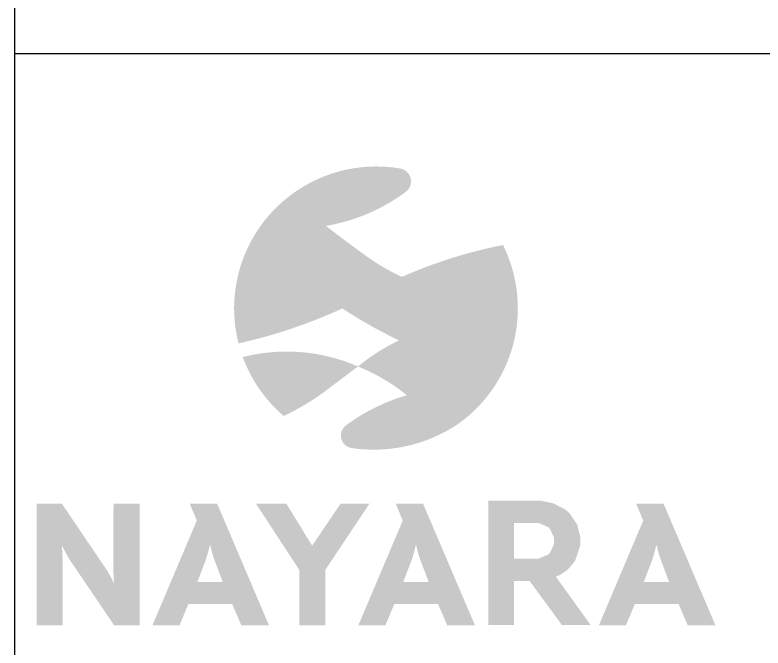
# Model space of a CAD drawing. Header units: inches. Extents: x 0 to 4002, y 0 to 2847.
# Drawn here: x 3251.6 to 3394.6, y 349.5 to 470.5 of the extents above; entities that cross this region are included whole.
import ezdxf

# ---------------------------------------------------------------- set-up
doc = ezdxf.new("R2010")
doc.units = ezdxf.units.IN
doc.header["$MEASUREMENT"] = 0

# ---------------------------------------------------------------- blocks, each defined once
blk = doc.blocks.new('Temp11')
at = {"true_color": 0x089c50}
h = blk.add_hatch(color=114, dxfattribs=at)
h.dxf.hatch_style = 1
h.paths.add_polyline_path([(84488, 11090.1, 0.661577), (84460.8, 11204.4, 0.222704), (83896.1, 11048.4, -0.041523), (84100.5, 10925.4, 0.117121)])
at = {"true_color": 0x00adcc}
h = blk.add_hatch(color=142, dxfattribs=at)
h.dxf.hatch_style = 1
h.paths.add_polyline_path([(83818.5, 10921.7, 0.077857), (84100.5, 10925.4, 0.041523), (83896.1, 11048.4, 0.047513), (83805.4, 10954.7, 0.580067)])
at = {"true_color": 0x84d2e2}
h = blk.add_hatch(color=141, dxfattribs=at)
h.dxf.hatch_style = 1
h.paths.add_polyline_path([(83690.1, 10742.3, -0.088526), (83805.4, 10954.7, 0.580067), (83818.5, 10921.7, 0.077857), (84100.5, 10925.4, -0.002533), (84112.2, 10916.8, 0.009084), (84280.4, 10791.2, -0.165764)])
at = {"true_color": 0x7fcbae}
h = blk.add_hatch(color=123, dxfattribs=at)
h.dxf.hatch_style = 1
h.paths.add_polyline_path([(85029.1, 10595.3, 0.090514), (84960.4, 10832.8, 0.055404), (84470.1, 10678.2, 0.14168)])
at = {"true_color": 0x00adcc}
h = blk.add_hatch(color=142, dxfattribs=at)
h.dxf.hatch_style = 1
h.paths.add_polyline_path([(84180.5, 10525, -0.035243), (84470.1, 10678.2, -0.054413), (84280.4, 10791.2, -0.165764), (83690.1, 10742.3, 0.023573), (83672.6, 10679.8, -0.087133)])
at = {"true_color": 0x004282}
h = blk.add_hatch(color=156, dxfattribs=at)
h.dxf.hatch_style = 1
h.paths.add_polyline_path([(83672.6, 10679.8, -0.087133), (84180.5, 10525, -0.053377), (83676.4, 10355.2, -0.119682)])
at = {"true_color": 0x089c50}
h = blk.add_hatch(color=114, dxfattribs=at)
h.dxf.hatch_style = 1
h.paths.add_polyline_path([(84180.5, 10525, -0.035243), (84470.1, 10678.2, 0.14168), (85029.1, 10595.3, -0.050797), (85029.1, 10455.8, 0.150475), (84455.6, 10369.9, -0.034806)])
at = {"true_color": 0x7fcbae}
h = blk.add_hatch(color=123, dxfattribs=at)
h.dxf.hatch_style = 1
h.paths.add_polyline_path([(84951.4, 10201.1, 0.097619), (85029.1, 10455.8, 0.150475), (84455.6, 10369.9, 0.057838)])
at = {"true_color": 0x84d2e2}
h = blk.add_hatch(color=141, dxfattribs=at)
h.dxf.hatch_style = 1
h.paths.add_polyline_path([(84256.4, 10243, -0.074641), (84493.9, 10103.4, -0.104336), (84869.6, 10129.7, -0.581009), (84882.8, 10096.8, 0.045449), (84951.4, 10201.1, -0.057838), (84455.6, 10369.9, 0.06016)])
at = {"true_color": 0x004282}
h = blk.add_hatch(color=156, dxfattribs=at)
h.dxf.hatch_style = 1
h.paths.add_polyline_path([(83895.8, 10002.6, 0.045994), (84090.3, 10118.2, -0.001376), (84256.4, 10243, 0.167513), (83697, 10288.8, 0.128729)])
at = {"true_color": 0x00adcc}
h = blk.add_hatch(color=142, dxfattribs=at)
h.dxf.hatch_style = 1
h.paths.add_polyline_path([(84503.1, 10095.8, 0.124296), (84737.6, 9960.7, 0.072626), (84882.8, 10096.8, 0.581009), (84869.6, 10129.7, 0.104336), (84493.9, 10103.4, -0.003229)])
at = {"true_color": 0x84d2e2}
h = blk.add_hatch(color=141, dxfattribs=at)
h.dxf.hatch_style = 1
h.paths.add_polyline_path([(84198, 9956.9, 0.66698), (84225.7, 9847.2, 0.184646), (84737.6, 9960.7, -0.124296), (84503.1, 10095.8, 0.003229), (84493.9, 10103.4, 0.091214)])
at = {"true_color": 0x004282}
h = blk.add_hatch(color=156, dxfattribs=at)
h.dxf.hatch_style = 1
h.paths.add_polyline_path([(84890, 8987.5), (84890, 9592.3), (85117.2, 9592.3), (85139.1, 9592.3), (85204.6, 9579), (85264.3, 9547.7), (85274.5, 9538.8), (85284.6, 9529.9), (85320.2, 9476.6), (85335.4, 9417), (85335.4, 9397.2), (85335.4, 9373.5), (85311.7, 9302.4), (85307, 9294.9), (85304.6, 9291.4), (85277.5, 9259.7), (85274.5, 9256.9), (85274.3, 9256.9), (85273.9, 9256.2), (85273.9, 9256.1), (85273.6, 9256), (85271.4, 9254.3), (85271.2, 9254.1), (85268.7, 9252), (85240.9, 9233.5), (85238, 9231.8), (85236.3, 9230.9), (85218.9, 9223.5), (85217.2, 9222.8), (85386.4, 8987.5), (85247.1, 8987.5), (85090.4, 9201), (85013.7, 9201), (85013.7, 8987.5)])
h.paths.add_polyline_path([(85013.7, 9310.1), (85013.7, 9483.3), (85117.2, 9483.3), (85134, 9483.3), (85180, 9463.5), (85184.1, 9459.4), (85188.2, 9455.5), (85208.9, 9411.8), (85208.9, 9397.2), (85208.9, 9381.4), (85188.6, 9337.9), (85184.6, 9333.9), (85180.5, 9329.9), (85133, 9310.1), (85117.2, 9310.1)], flags=16)
h = blk.add_hatch(color=156, dxfattribs=at)
h.dxf.hatch_style = 1
h.paths.add_polyline_path([(82695.7, 9577.4), (82695.7, 8987.1), (82821.7, 8987.1), (82821.7, 9296.4), (82821.7, 9306.4), (82821.3, 9336.1), (82819.1, 9367.7), (82818.3, 9372.6), (82820, 9372.6), (82822.1, 9367.9), (82837, 9338.6), (82853.1, 9310.2), (82856, 9305.8), (83071.8, 8987.1), (83196.1, 8987.1), (83196.1, 9577.4), (83069.3, 9577.4), (83068.4, 9268.1), (83068.4, 9250.3), (83071.2, 9196.8), (83071.8, 9191.8), (83070.2, 9191.8), (83068.2, 9196.6), (83053.4, 9225.9), (83036.9, 9254.5), (83034.2, 9258.7), (82818.3, 9577.4)])
h = blk.add_hatch(color=156, dxfattribs=at)
h.dxf.hatch_style = 1
h.paths.add_polyline_path([(83258.7, 8987.1), (83473.7, 9495.2), (83439.4, 9577.4), (83572.3, 9577.4), (83824.1, 8987.1), (83689.7, 8987.1), (83645.1, 9090.8), (83433.4, 9090.8), (83389.8, 8987.1)])
h.paths.add_polyline_path([(83476.3, 9197), (83517.4, 9304.1), (83519.5, 9309.9), (83529.1, 9343.2), (83536.2, 9371.8), (83537.2, 9375.2), (83538.8, 9375.2), (83539.7, 9371.6), (83546.7, 9343.4), (83556.4, 9311.5), (83558.5, 9305.8), (83599.7, 9197)], flags=16)
h = blk.add_hatch(color=156, dxfattribs=at)
h.dxf.hatch_style = 1
h.paths.add_polyline_path([(83760.8, 9577.4), (83971.6, 9255.2), (83971.6, 8987.1), (84097.5, 8987.1), (84097.5, 9255.2), (84312.5, 9577.4), (84172, 9577.4), (84034.9, 9374.4), (84033.3, 9374.4), (83908.2, 9577.4)])
h = blk.add_hatch(color=156, dxfattribs=at)
h.dxf.hatch_style = 1
h.paths.add_polyline_path([(84258.6, 8987.1), (84473.7, 9495.2), (84439.4, 9577.4), (84572.2, 9577.4), (84824.1, 8987.1), (84689.5, 8987.1), (84645, 9090.8), (84433.4, 9090.8), (84389.7, 8987.1)])
h.paths.add_polyline_path([(84476.2, 9197), (84517.3, 9304.1), (84519.5, 9309.9), (84529.1, 9343.2), (84536.1, 9371.8), (84537, 9375.2), (84538.8, 9375.2), (84539.6, 9371.6), (84546.6, 9343.4), (84556.3, 9311.5), (84558.4, 9305.8), (84599.5, 9197)], flags=16)
h = blk.add_hatch(color=156, dxfattribs=at)
h.dxf.hatch_style = 1
h.paths.add_polyline_path([(85426.5, 8987.1), (85641.5, 9495.2), (85607.2, 9577.4), (85740.1, 9577.4), (85991.9, 8987.1), (85857.3, 8987.1), (85812.9, 9090.8), (85601.2, 9090.8), (85557.6, 8987.1)])
h.paths.add_polyline_path([(85644.1, 9197), (85685.2, 9304.1), (85687.3, 9309.9), (85696.9, 9343.2), (85703.9, 9371.8), (85704.9, 9375.2), (85706.6, 9375.2), (85707.5, 9371.6), (85714.5, 9343.4), (85724.2, 9311.5), (85726.3, 9305.8), (85767.4, 9197)], flags=16)
at = {"linetype": 'Continuous'}
blk.add_line((82590.7, 619.1), (82590.7, 71694.2), dxfattribs=at)
blk.add_line((82590.7, 11763.3), (101040.5, 11763.3))

msp = doc.modelspace()

# ---------------------------------------------------------------- block references
at = {"xscale": 0.03937007874015748, "yscale": 0.03937007874015748, "zscale": 0.03937007874015748}
msp.add_blockref('Temp11', (0, 0), dxfattribs=at)

doc.saveas('drawing.dxf')
